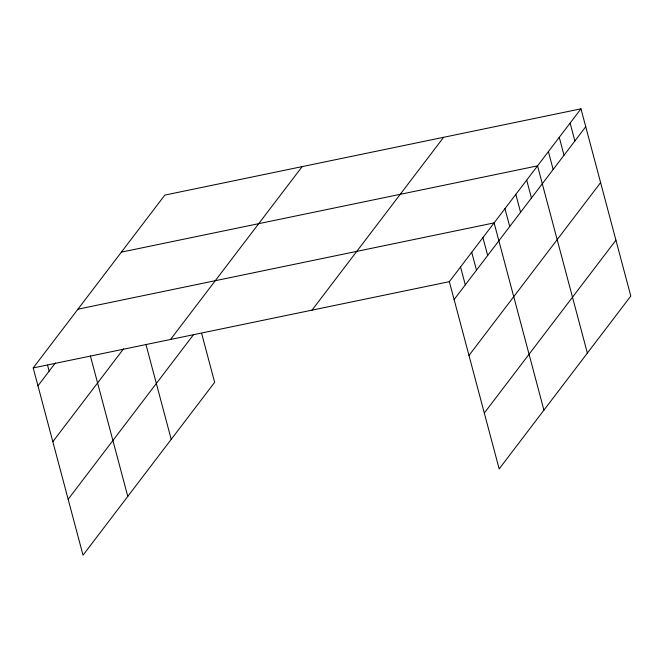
<?xml version="1.0" encoding="UTF-8"?>
<svg xmlns="http://www.w3.org/2000/svg" width="664" height="664" viewBox="0 0 664 664"><rect width="100%" height="100%" fill="white"/><g stroke="black" fill="none" stroke-linecap="round" stroke-linejoin="round"><path stroke-width="1" d="M201.64 333.436L214.646 382.331L83.025 555.179L33.2 367.931L164.83 195.091L580.975 108.821L630.8 296.069L499.17 468.909L449.354 281.669L580.975 108.821M37.964 385.825L55.361 362.967M52.829 441.709L123.529 348.882M170.532 339.462L302.153 166.623M68.151 499.286L193.747 334.365M312.022 310.138L443.652 137.29M454.11 299.555L585.739 126.716M468.983 355.447L600.613 182.6M484.305 413.025L615.926 240.177M121.387 252.129L537.541 165.859L587.366 353.107M77.954 309.167L494.107 222.897L543.924 410.144M33.2 367.931L449.354 281.669M570.119 123.081L574.883 140.975M559.262 137.34L564.018 155.235M548.398 151.6L553.162 169.494M526.685 180.118L531.441 198.013M515.82 194.378L520.584 212.272M504.964 208.637L509.728 226.532M482.919 237.596L487.675 255.482M471.731 252.287L476.486 270.173M460.542 266.978L465.298 284.864M146.038 344.765L171.212 439.369M90.412 355.995L127.778 496.406M47.559 365.167L49.153 371.134"/></g></svg>
